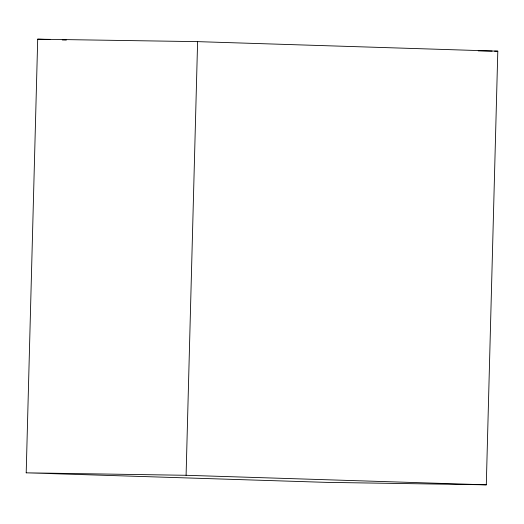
<?xml version="1.0" encoding="UTF-8"?>
<svg xmlns="http://www.w3.org/2000/svg" width="524" height="524" viewBox="0 0 524 524"><rect width="100%" height="100%" fill="white"/><g stroke="black" fill="none" stroke-linecap="round" stroke-linejoin="round"><path stroke-width="0.79" d="M26.2 472.825L37.702 39.176L197.6 41.638L497.8 51.175L486.298 484.824L326.4 482.362L26.2 472.825L186.092 475.288L486.298 484.824M186.092 475.288L197.6 41.638M478.222 50.874L492.088 51.09M494.538 51.129L497.8 51.175M37.702 39.176L49.97 39.562M62.245 39.955L66.332 40.086"/></g></svg>
